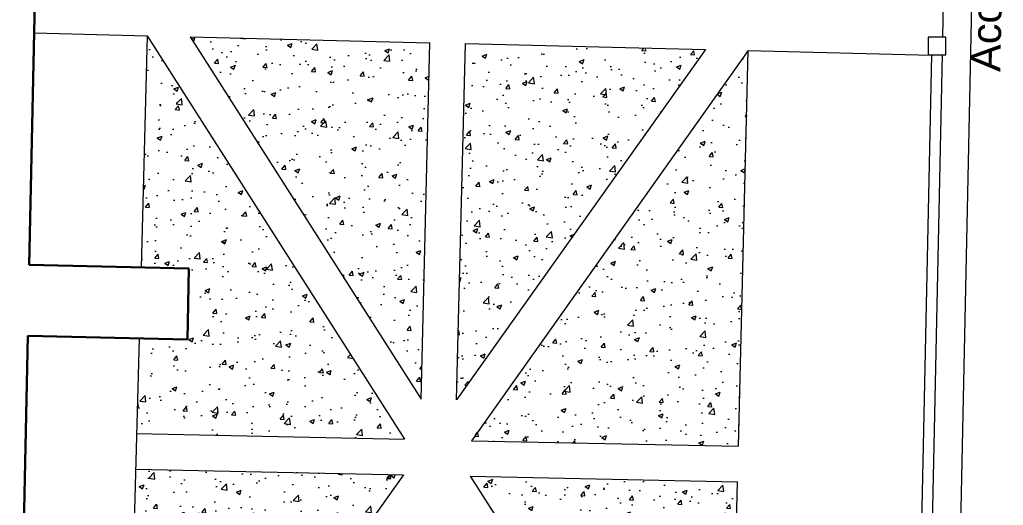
# Model space of a CAD drawing. Header units: millimetres. Extents: x -103 to 473, y 183 to 365.
# Drawn here: x -52.94 to -25.25, y 229.81 to 243.49 of the extents above; entities that cross this region are included whole.
import ezdxf

# ---------------------------------------------------------------- set-up
doc = ezdxf.new("R2010")
doc.units = ezdxf.units.MM
doc.header["$LTSCALE"] = 0.1
doc.layers.add('Exterior', color=6, linetype='Continuous', lineweight=5)
doc.layers.add('Redibujo iglesia', color=1, linetype='Continuous', lineweight=30)
doc.styles.get("Standard").update_dxf_attribs({"font": 'arial.ttf'})

msp = doc.modelspace()

# ---------------------------------------------------------------- hatches: boundary and pattern name
at = {"layer": 'Exterior'}
h = msp.add_hatch(dxfattribs=at)
h.set_pattern_fill('AR-CONC', color=256, scale=0.0075)
h.set_pattern_definition([(50, (-248.4675, 20.1898), (1.366385, -0.119543), [0.142875, -1.571625]), (355, (-248.4675, 20.1898), (-0.2643257, 1.4329263), [0.1143, -1.2573044]), (100.45144, (-248.3537, 20.1799), (1.1020594, 1.313383), [0.121425, -1.335677]), (46.1842, (-248.4675, 20.5708), (2.033093, -0.3153175), [0.214312, -2.357437]), (96.63556, (-248.298, 20.5445), (1.780531, 1.855696), [0.182138, -2.003517]), (351.18415, (-248.4675, 20.5708), (1.780531, 1.855696), [0.17145, -1.885948]), (21, (-248.277, 20.4756), (1.137108, -0.766989), [0.142875, -1.571625]), (326, (-248.277, 20.4756), (0.463515, 1.38141), [0.1143, -1.2573]), (71.45144, (-248.1823, 20.4117), (1.600623, 0.614421), [0.121425, -1.3356745]), (37.5, (-248.4675, 20.18983), (0.0231645, 0.6341628), [0, -1.24206, 0, -1.27635, 0, -1.2620625]), (7.5, (-248.4675, 20.1898), (0.5011475, 0.7513543), [0, -0.72771, 0, -1.213485, 0, -0.4810125]), (327.5, (-248.89233, 20.18983), (1.0169295, -0.0429656), [0, -0.47625, 0, -1.4859, 0, -1.971675]), (317.5, (-249.0828, 20.1898), (1.1109689, 0.1906987), [0, -0.619125, 0, -0.98679, 0, -1.400175])])
h.paths.add_polyline_path([(-40.635, 232.781), (-33.631, 242.65), (-40.386, 242.817)])
h.paths.add_polyline_path([(-32.703, 231.477), (-32.426, 242.62), (-40.222, 231.635)])
h.paths.add_polyline_path([(-32.728, 230.477), (-40.252, 230.636), (-33.006, 219.271)])
h.paths.add_polyline_path([(-40.717, 229.505), (-40.967, 219.439), (-34.208, 219.296)])
h.paths.add_polyline_path([(-41.717, 229.53), (-48.762, 219.604), (-41.967, 219.46)])
h.paths.add_polyline_path([(-42.13, 230.675), (-49.673, 230.835), (-49.865, 223.816), (-49.969, 219.631)])
h.paths.add_polyline_path([(-48.216, 234.481), (-49.573, 234.514), (-49.646, 231.834), (-42.1, 231.675), (-49.346, 243.04), (-49.52, 236.513), (-48.173, 236.48)])
h.paths.add_polyline_path([(-41.635, 232.806), (-41.386, 242.842), (-48.141, 243.01)])

# ---------------------------------------------------------------- linework, layer by layer
for points in [[(-27.007, 202.638), (-25.591, 269.669)], [(-26.953, 243.002), (-26.912, 244.963)], [(-52.527, 243.119), (-49.346, 243.04)], [(-49.346, 243.04), (-49.52, 236.513)], [(-49.346, 243.04), (-42.1, 231.675)], [(-48.141, 243.01), (-41.386, 242.842)], [(-48.141, 243.01), (-41.635, 232.806)], [(-41.635, 232.806), (-41.386, 242.842)], [(-40.635, 232.781), (-40.386, 242.817)], [(-33.631, 242.65), (-40.635, 232.781)], [(-40.386, 242.817), (-33.631, 242.65)], [(-32.426, 242.62), (-40.222, 231.635)], [(-32.703, 231.477), (-32.426, 242.62)], [(-32.426, 242.62), (-27.267, 242.491)], [(-28.092, 203.317), (-27.264, 242.502)], [(-27.791, 203.317), (-26.964, 242.502)], [(-49.573, 234.514), (-49.865, 223.816)], [(-49.644, 231.834), (-42.1, 231.675)], [(-40.222, 231.635), (-32.703, 231.477)], [(-42.13, 230.675), (-49.969, 219.631)], [(-49.671, 230.835), (-42.13, 230.675)], [(-40.252, 230.636), (-33.006, 219.271)], [(-40.252, 230.636), (-32.728, 230.477)], [(-33.006, 219.271), (-32.728, 230.477)]]:
    msp.add_lwpolyline(points, dxfattribs=at)
msp.add_lwpolyline([(-27.364, 242.502), (-26.864, 242.502), (-26.864, 243.002), (-27.364, 243.002)], close=True, dxfattribs=at)
at = {"layer": 'Redibujo iglesia'}
for points in [[(-52.666, 236.591), (-52.332, 252.308)], [(-52.666, 236.591), (-48.173, 236.48)], [(-48.173, 236.48), (-48.216, 234.481)], [(-49.969, 219.631), (-49.865, 223.817), (-52.935, 223.893), (-52.708, 234.592)], [(-52.708, 234.592), (-48.216, 234.481)]]:
    msp.add_lwpolyline(points, dxfattribs=at)

# ---------------------------------------------------------------- texts
at = {"insert": (-26.169, 242.036), "char_height": 0.8333, "attachment_point": 1, "rotation": 88.79}
msp.add_mtext_dynamic_manual_height_columns('Acceso ', width=4.24893, gutter_width=12.5, heights=[0], dxfattribs=at)

doc.saveas('drawing.dxf')
